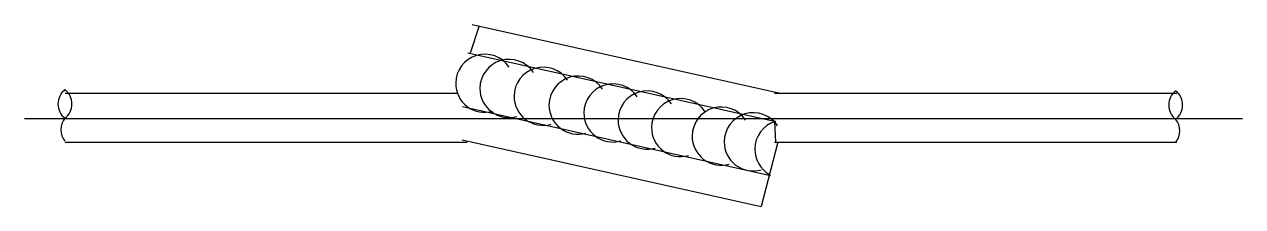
# Model space of a CAD drawing. Header units: metres. Extents: x -100456 to -97110, y -326291 to -325791.
import ezdxf

# ---------------------------------------------------------------- set-up
doc = ezdxf.new("R2010")
doc.units = ezdxf.units.M
doc.layers.add('AXIS', color=1, linetype='Continuous')
doc.layers.add('STEEL', color=1, linetype='Continuous')

msp = doc.modelspace()

# ---------------------------------------------------------------- linework, layer by layer
at = {"layer": 'AXIS'}
msp.add_line((-100455.97, -326049.13), (-97110.27, -326049.13), dxfattribs=at)
at = {"layer": 'STEEL'}
for points in [[(-99206.9, -325795.05), (-99232.01, -325869.98)], [(-99226.41, -325790.7), (-98380.56, -325979.55)], [(-99238.35, -325868.56), (-98392.5, -326057.42)], [(-100344.09, -325979.8), (-99265.59, -325979.8)], [(-98395.71, -325979.8), (-97291.09, -325979.8)], [(-99252.43, -326016.55), (-98406.58, -326205.4)], [(-98395.95, -326057.72), (-98393.04, -326114.19)], [(-100344.09, -326114.19), (-99239.47, -326114.19)], [(-99253.93, -326107.84), (-98432.63, -326291.21)], [(-98386.32, -326114.19), (-98432.63, -326291.21)], [(-98395.71, -326114.19), (-97291.09, -326114.19)]]:
    msp.add_lwpolyline(points, dxfattribs=at)
for points in [[(-99124.68, -325908.2, 0.74), (-99271.47, -325952.22, 1)], [(-99058.17, -325922.46, 0.74), (-99204.97, -325966.48, 1)], [(-98964.29, -325943.96, 0.74), (-99111.09, -325987.98, 1)], [(-98868.45, -325968.2, 0.74), (-99015.25, -326012.23, 1)], [(-99271.47, -325952.22, 0.5), (-99169.89, -326029.26, 1)], [(-99204.97, -325966.48, 0.5), (-99103.39, -326043.52, 1)], [(-98772.61, -325989.7, 0.74), (-98919.4, -326033.72, 1)], [(-99111.09, -325987.98, 0.5), (-99009.5, -326065.01, 1)], [(-98678.72, -326009.24, 0.74), (-98825.52, -326053.26, 1)], [(-98586.79, -326029.94, 0.74), (-98733.59, -326073.96, 1)], [(-99015.25, -326012.23, 0.5), (-98913.66, -326089.26, 1)], [(-98919.4, -326033.72, 0.5), (-98817.82, -326110.75, 1)], [(-98475.3, -326053.39, 0.74), (-98622.1, -326097.41, 1)], [(-98387.29, -326069.02, 0.74), (-98534.08, -326113.05, 1)], [(-98825.52, -326053.26, 0.5), (-98723.93, -326130.3, 1)], [(-98394.01, -326057.08, 0.33), (-98449.98, -326133.38, 1)], [(-98733.59, -326073.96, 0.5), (-98632, -326151, 1)], [(-98622.1, -326097.41, 0.5), (-98520.51, -326174.45, 1)], [(-98534.08, -326113.05, 0.5), (-98432.5, -326190.08, 1)], [(-98449.98, -326133.38, 0.27), (-98409.53, -326202.92, 1)]]:
    msp.add_lwpolyline(points, format="xyb", dxfattribs=at)
for centre, start, end in [((-100313.63, -326009.27), 128.23, 231.77), ((-100375.51, -326009.27), 308.23, 51.77), ((-97263.35, -326012.16), 128.23, 231.77), ((-97325.23, -326012.16), 308.23, 51.77), ((-100306.04, -326079.93), 140.41, 219.59), ((-97332.82, -326082.82), 320.41, 39.59)]:
    msp.add_arc(centre, 50, start, end, dxfattribs=at)

doc.saveas('drawing.dxf')
